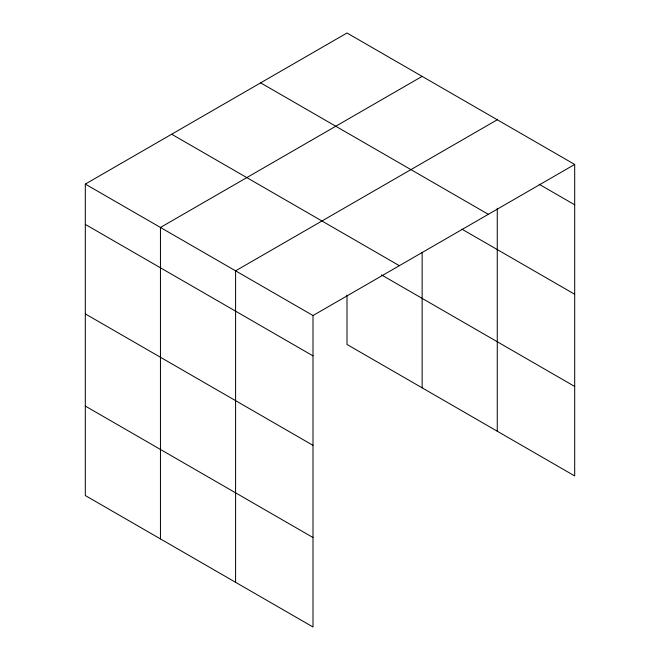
<?xml version="1.0" encoding="UTF-8"?>
<svg xmlns="http://www.w3.org/2000/svg" width="660" height="660" viewBox="0 0 660 660"><rect width="100%" height="100%" fill="white"/><g stroke="black" fill="none" stroke-linecap="round" stroke-linejoin="round"><path stroke-width="0.99" d="M574.687 164.456L346.995 33L85.313 184.082L85.313 495.544L313.005 627L313.005 315.538L574.687 164.456L574.687 475.918L346.995 344.462L346.995 295.094M422.136 76.378L160.454 227.461L160.454 538.923M497.269 119.765L235.587 270.847L235.587 582.302M539.096 184.239L574.687 204.79M260.642 82.855L488.334 214.318M461.909 229.152L574.687 294.261M171.666 134.227L399.358 265.683M381.472 274.89L574.687 386.447M85.313 184.082L313.005 315.538M85.313 224.416L313.005 355.872M85.313 313.888L313.005 445.343M85.313 406.073L313.005 537.529M497.269 208.428L497.269 431.219M422.136 252.277L422.136 387.841"/></g></svg>
